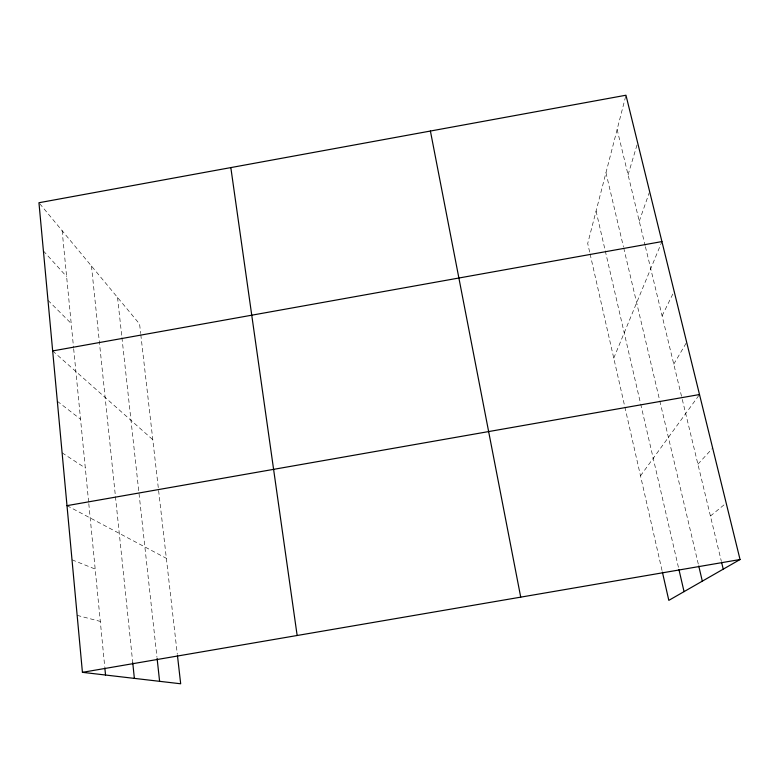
<?xml version="1.0" encoding="UTF-8"?>
<svg xmlns="http://www.w3.org/2000/svg" width="779" height="779" viewBox="0 0 779 779"><rect width="100%" height="100%" fill="white"/><g stroke="black" fill="none" stroke-linecap="round" stroke-linejoin="round"><path stroke-width="0.58" stroke-dasharray="3.9 2.92" d="M625.664 96.362L587.707 243.476L589.839 252.854M628.069 174.798L637.66 142.82M639.267 221.197L649.238 192.725M613.764 358.145L661.926 241.578M662.111 315.865L674.147 291.307M673.767 364.144L686.669 342.283M640.513 475.833L699.513 394.534M697.906 464.187L712.678 448.129M710.419 516.039L726.184 503.098M77.15 615.361L100.296 621.418M72.009 559.819L95.184 569.069M66.994 505.649L166.346 558.319M62.106 452.813L85.31 468.004M57.325 401.253L80.549 419.209M52.67 350.93L152.801 439.687M47.986 300.324L71.201 323.489M43.41 250.945L66.614 276.555M39.719 203.66L139.587 324.035L140.668 333.49M617.124 129.46L645.139 245.521M645.411 246.68L682.005 398.273M682.287 399.452L721.247 560.89M605.965 172.714L623.434 246.768M623.716 247.936L659.531 399.773M659.813 400.951L698.471 564.824M596.071 211.08L604.991 249.699M605.264 250.867L640.406 402.879M640.679 404.038L678.665 568.378M590.102 254.032L624.612 405.878M624.875 407.027L662.403 572.156M140.804 334.678L177.3 654.185M117.532 297.451L121.806 336.44M121.933 337.628L156.968 657.262M91.464 266.029L115.331 495.395M115.448 496.583L132.742 662.715M62.135 230.672L73.547 347.502M73.664 348.7L88.679 502.494M88.796 503.682L104.727 666.688"/><path stroke-width="1.17" d="M177.437 655.363L180.679 683.777L82.428 672.335L38.95 202.735L625.965 95.223L740.05 559.517L668.82 600.366L662.403 572.156M52.67 350.93L661.926 241.578M66.994 505.649L699.513 394.534M82.428 672.335L740.05 559.517M721.529 562.078L723.243 569.157M698.744 565.992L702.317 581.153M678.937 569.537L684.05 591.631M430.407 131.038L520.723 597.142M230.827 167.592L297.15 635.498M157.105 658.469L159.607 681.323M132.742 662.715L134.368 678.382M104.844 667.876L105.535 675.033"/></g></svg>
